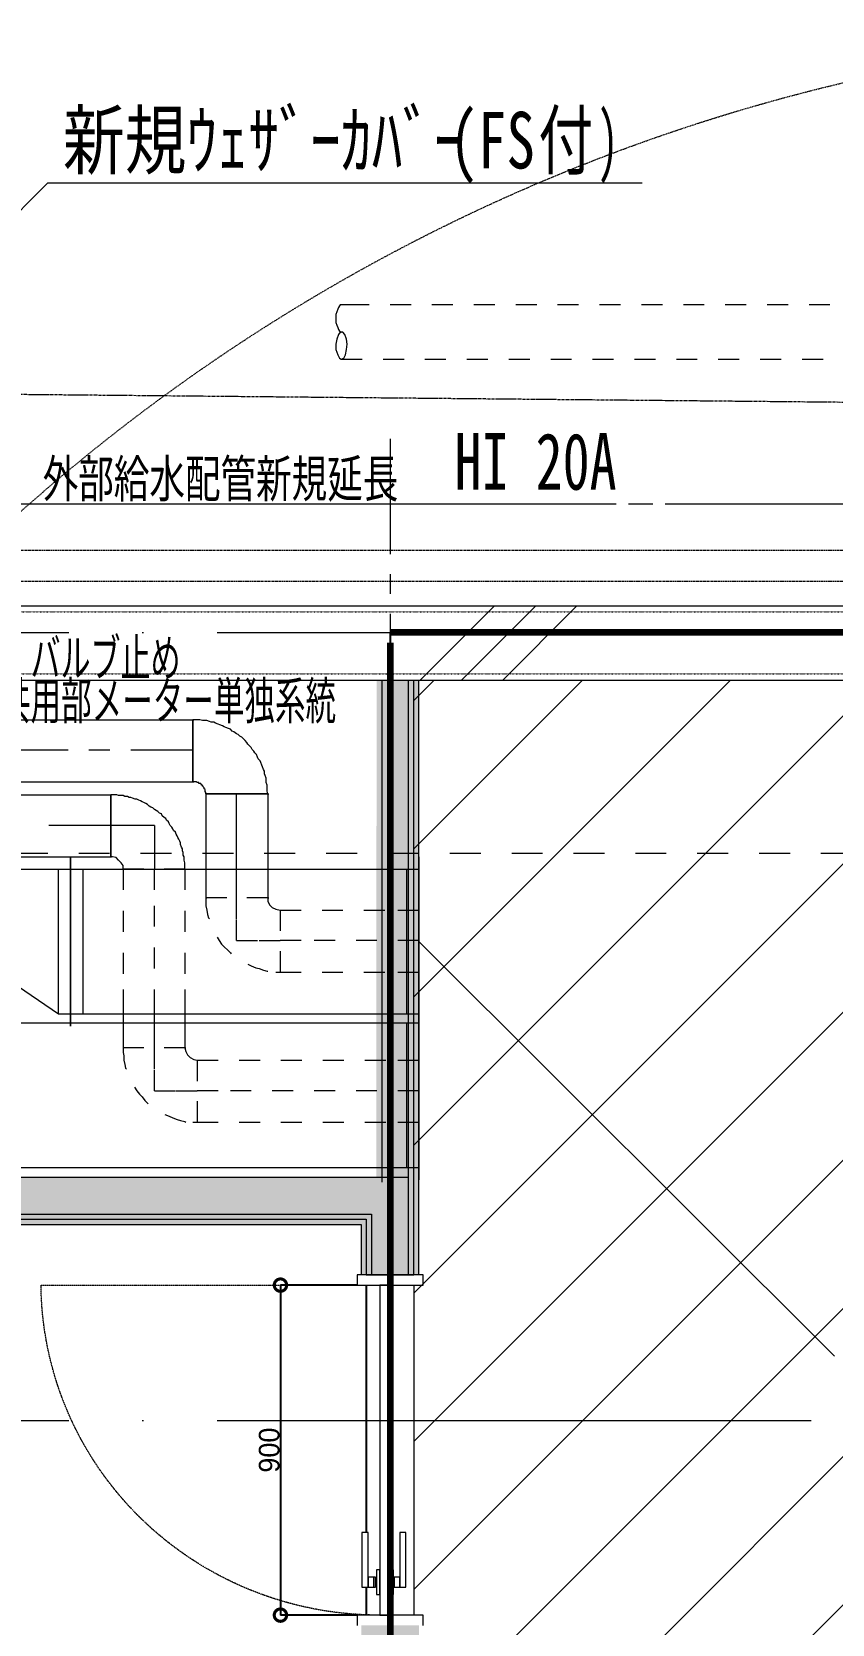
# Model space of a CAD drawing. Header units: millimetres. Extents: x 66582 to 239543, y 3715 to 66615.
# Drawn here: x 79594 to 81535, y 27182 to 31042 of the extents above; entities that cross this region are included whole.
import ezdxf

# ---------------------------------------------------------------- set-up
doc = ezdxf.new("R2010")
doc.units = ezdxf.units.MM
doc.set_wipeout_variables(frame=1)
for name, pattern in [('ACAD_ISO04W100', [30, 24, -3, 0, -3]), ('CENTER', [10.6, 7, -1.2, 1.2, -1.2]), ('DASHED1', [2.5, 1.25, -1.25]), ('ISO-10 一点短鎖線', [4.699, 3.048, -0.762, 0.127, -0.762]), ('VW-01 短破線', [2.116125, 1.058062, -1.058062]), ('ラインタイプ-11', [2.116537, 1.058463, -1.058075]), ('ラインタイプ-35', [1.058062, 0.352679, -0.705383])]:
    doc.linetypes.add(name, pattern=pattern)
doc.layers.get('Defpoints').update_dxf_attribs({"color": 252})
for name, color, linetype, lineweight in [('1-0通芯', 2, 'ACAD_ISO04W100', 5), ('1-1 躯体', 6, 'Continuous', 18), ('1-12 天伏図', 1, 'Continuous', 13), ('1-18 敷地境界線', 6, 'Continuous', 20), ('1-3 内装仕上', 7, 'Continuous', 15), ('1-4 金属建具類', 1, 'Continuous', 13), ('10-12 ハッチ', 50, 'Continuous', 13), ('2-0 通芯（内装用）', 1, 'CENTER', 5), ('2-6 ハッチ', 2, 'Continuous', 13), ('5-1 換気ダクト', 80, 'Continuous', 9), ('6-1 給水管', 170, 'Continuous', 13), ('6-4 排水管・通気管', 32, 'Continuous', 13), ('C-0 リースライン図', 11, 'Continuous', 30), ('C-7 排煙検証図', 181, 'Continuous', 13), ('非常照明_プロット', 7, 'Continuous', 5)]:
    doc.layers.add(name, color=color, linetype=linetype, lineweight=lineweight)
doc.layers.add('layer0', color=7, linetype='Continuous')
doc.styles.add('MS Gothic', font='MS Gothic.ttf', dxfattribs={"height": 1})
doc.styles.add('MSPゴシック', font='MS PGothic.ttf')
doc.dimstyles.new('YS20S', dxfattribs={"dimscale": 20, "dimtxt": 2.5, "dimasz": 3, "dimexe": 0, "dimexo": 0, "dimgap": 0.1, "dimtad": 1, "dimdec": 3, "dimdsep": 46, "dimlunit": 6, "dimtxsty": 'MSPゴシック', "dimblk": 'DOTSMALL', "dimcen": -3, "dimclrd": 4, "dimclre": 8, "dimclrt": 256, "dimaunit": 1, "dimazin": 0, "dimtfac": 1, "dimtdec": 3, "dimtmove": 2, "dimatfit": 3, "dimldrblk": 'DOTSMALL', "dimfxl": 6, "dimtolj": 1, "dimtzin": 0, "dimarcsym": 1})

# ---------------------------------------------------------------- blocks, each defined once
blk = doc.blocks.new('_DotSmall')
at = {"color": 0, "linetype": 'ByBlock', "const_width": 0.5}
blk.add_lwpolyline([(-0.0625, 0, 1), (0.0625, 0, 1)], format="xyb", close=True, dxfattribs=at)
blk = doc.blocks.new('*D26')
at = {"layer": 'Defpoints', "color": 8, "lineweight": -2, "ltscale": 80, "transparency": 16777216}
for p, q in [((80382.7, 28004.1), (80196.9, 28004.1)), ((80382.7, 27204.1), (80196.9, 27204.1))]:
    blk.add_line(p, q, dxfattribs=at)
at = {"layer": 'Defpoints', "color": 4, "lineweight": -2, "ltscale": 80, "transparency": 16777216}
blk.add_line((80196.9, 28004.1), (80196.9, 27204.1), dxfattribs=at)
at = {"layer": 'Defpoints', "color": 0, "ltscale": 80, "transparency": 16777216}
for p in [(80382.7, 28004.1), (80196.9, 27204.1), (80382.7, 27204.1)]:
    blk.add_point(p, dxfattribs=at)
at = {"layer": 'Defpoints', "color": 4, "lineweight": -2, "ltscale": 80, "transparency": 16777216, "xscale": 60, "yscale": 60, "zscale": 60}
for p, rotation in [((80196.9, 28004.1), 90), ((80196.9, 27204.1), 270)]:
    blk.add_blockref('_DotSmall', p, dxfattribs=dict(at, rotation=rotation))
at = {"layer": 'Defpoints', "ltscale": 80, "transparency": 16777216, "insert": (80169.9, 27604.1), "char_height": 50, "attachment_point": 5, "rotation": 90, "style": 'MSPゴシック'}
blk.add_mtext('\\A1;900', dxfattribs=at)
blk = doc.blocks.new('グループ-1760')
at = {"layer": '非常照明_プロット', "color": 94, "linetype": 'VW-01 短破線', "lineweight": 18, "true_color": 0x00aa00, "transparency": 33554687}
blk.add_circle((2864.1, 39887.7), 4600, dxfattribs=at)

msp = doc.modelspace()

# ---------------------------------------------------------------- hatches: boundary and pattern name
at = {"layer": '1-4 金属建具類'}
for points in [[(80422.4767, 27271.7101), (80427.4767, 27271.7101), (80427.4767, 27296.462), (80422.4767, 27296.462)], [(80468.4767, 27271.7101), (80473.4767, 27271.7101), (80473.4767, 27296.462), (80468.4767, 27296.462)]]:
    msp.add_hatch(color=256, dxfattribs=at).paths.add_polyline_path(points)
at = {"layer": '10-12 ハッチ', "true_color": 0xaaaaaa, "transparency": 33554687}
h = msp.add_hatch(dxfattribs=at)
h.set_pattern_fill('RC', color=253, scale=50, style=0, pattern_type=2)
h.set_pattern_definition([(45, (79104.3, 63394.6), (-707.107, 707.107), []), (45, (79204.3, 63394.6), (-707.107, 707.107), []), (45, (79304.3, 63394.6), (-707.107, 707.107), [])])
h.paths.add_polyline_path([(85182.6818, 29470.9572), (85857.6814, 29480.9571), (85857.6814, 29065.9574), (85872.6814, 29065.9574), (85872.6814, 29050.9574), (86022.6814, 29050.9574), (86022.6814, 29650.9572), (79274.6814, 29650.9572), (79274.6814, 29470.9572)])
h.paths.add_polyline_path([(85857.6814, 29060.9573), (85855.1816, 29050.9574), (85857.6814, 29050.9574)])
h.paths.add_polyline_path([(71247.2739, 29650.9572), (71247.2739, 25450.6727), (71269.117, 25450.6727), (71269.117, 24913.6906), (71247.2739, 24913.6906), (71247.2739, 23275.9572), (72567.6816, 23275.9572), (72567.6816, 22470.957), (72567.6818, 22470.957), (72747.6816, 22470.957), (72747.6816, 22543.4572), (73047.6816, 22543.4572), (73047.6814, 22543.4572), (73047.6814, 22708.4572), (73047.6816, 22708.4572), (72732.6816, 22708.4572), (72732.6816, 23760.9572), (73047.6816, 23760.9572), (73047.6814, 23760.9572), (73047.6814, 23910.9572), (73047.6816, 23910.9572), (72567.6816, 23910.9572), (72567.6816, 23425.9572), (71427.2739, 23425.9572), (71427.2739, 29470.9572), (72567.6818, 29470.9572), (72567.6818, 29050.9574), (73047.6814, 29050.9574), (73047.6814, 29050.9572), (73047.6814, 29470.9572), (77877.6818, 29470.9572), (77877.6818, 29050.9574), (78357.6814, 29050.9574), (78357.6814, 29470.9572), (78467.6814, 29470.9572), (78467.6814, 29650.9572)])
h.paths.add_polyline_path([(72607.6818, 29437.1109), (72607.6818, 29144.8035), (72607.6818, 29090.9574), (72661.5279, 29090.9574), (72953.8353, 29090.9574), (73007.6814, 29090.9574), (73007.6814, 29144.8035), (73007.6814, 29437.1109), (73007.6814, 29490.957), (72953.8353, 29490.957), (72661.5279, 29490.957), (72607.6818, 29490.957)], flags=16)
h.paths.add_polyline_path([(72623.0664, 29437.1109), (72623.0664, 29144.8035), (72623.0664, 29106.342), (72661.5279, 29106.342), (72953.8353, 29106.342), (72992.2968, 29106.342), (72992.2968, 29144.8035), (72992.2968, 29437.1109), (72992.2968, 29475.5724), (72953.8353, 29475.5724), (72661.5279, 29475.5724), (72623.0664, 29475.5724)], flags=0)
h.paths.add_polyline_path([(77917.6818, 29437.1109), (77917.6818, 29144.8035), (77917.6818, 29090.9574), (77971.5279, 29090.9574), (78263.8353, 29090.9574), (78317.6814, 29090.9574), (78317.6814, 29144.8035), (78317.6814, 29437.1109), (78317.6814, 29490.957), (78263.8353, 29490.957), (77971.5279, 29490.957), (77917.6818, 29490.957)], flags=16)
h.paths.add_polyline_path([(77933.0664, 29437.1109), (77933.0664, 29144.8035), (77933.0664, 29106.342), (77971.5279, 29106.342), (78263.8353, 29106.342), (78302.2968, 29106.342), (78302.2968, 29144.8035), (78302.2968, 29437.1109), (78302.2968, 29475.5724), (78263.8353, 29475.5724), (77971.5279, 29475.5724), (77933.0664, 29475.5724)], flags=0)
h.paths.add_polyline_path([(71269.117, 24913.6906), (71269.117, 25450.6727), (71247.2739, 25450.6727), (71247.2739, 24913.6906)])
h.paths.add_polyline_path([(73842.6816, 23760.9572), (77877.6818, 23760.9572), (77877.6818, 23910.9572), (73842.6816, 23910.9572)])
h.paths.add_polyline_path([(77877.6818, 23910.9572), (77877.6818, 23760.9572), (78357.6814, 23760.9572), (78357.6814, 23910.9572)])
h.paths.add_polyline_path([(78357.6814, 23910.9572), (78357.6814, 23760.9572), (78357.6814, 23745.9572), (84172.6816, 23745.9572), (84172.6816, 23545.9572), (85862.6816, 23545.9572), (85862.6816, 21990.9574), (85377.6818, 21990.9574), (85367.6816, 21990.9574), (85367.6816, 22765.9572), (85217.6816, 22765.9572), (85217.6816, 21855.9572), (86012.6816, 21855.9572), (86012.6816, 23725.9572), (84352.6816, 23725.9572), (84352.6816, 23925.9572), (78357.6814, 23925.9572)])
at = {"layer": '2-6 ハッチ', "linetype": 'Continuous', "true_color": 0xaaaaaa, "transparency": 33554687}
for points in [[(80428.9265, 28152.9576), (80430.1765, 29470.9574), (80520.1765, 29470.9574), (80520.1765, 28152.9576)], [(80442.0517, 28266.086), (80443.3017, 29470.9574), (80532.6767, 29470.9574), (80532.6767, 28266.086)]]:
    msp.add_hatch(color=253, dxfattribs=at).paths.add_polyline_path(points)
at = {"layer": '2-6 ハッチ', "linetype": 'Continuous', "true_color": 0x2465fb, "transparency": 33554687}
msp.add_hatch(color=150, dxfattribs=at).paths.add_polyline_path([(80532.6767, 28266.086), (78352.6814, 28266.086), (78352.6814, 28151.086), (80532.6767, 28151.086)])
h = msp.add_hatch(color=150, dxfattribs=at)
h.paths.add_polyline_path([(80532.6766, 28029.0862), (80532.6768, 28152.9576), (80392.6768, 28152.9576), (80392.6766, 28029.0862)])
h.paths.add_polyline_path([(80392.6767, 23925.9572), (80532.6767, 23925.9572), (80532.6767, 27179.0862), (80392.6767, 27179.0862)])
at = {"layer": '2-6 ハッチ', "linetype": 'Continuous', "true_color": 0xff7f7f, "transparency": 33554687}
h = msp.add_hatch(color=11, dxfattribs=at)
h.paths.add_polyline_path([(80520.1765, 28029.0862), (80520.1767, 28152.9576), (80405.1767, 28152.9576), (80405.1765, 28029.0862)])
h.paths.add_polyline_path([(80405.1765, 23925.9572), (80520.1765, 23925.9572), (80520.1765, 27179.0862), (80405.1765, 27179.0862)])

# ---------------------------------------------------------------- linework, layer by layer
at = {"layer": '1-0通芯', "ltscale": 60, "transparency": 33554687}
for p, q in [((69243.0049, 29585.9572), (90458.2195, 29585.9572)), ((69243.0049, 29585.9572), (90458.2195, 29585.9572)), ((80462.6767, 29585.9572), (80462.6767, 23835.9572)), ((80462.6767, 29585.9572), (80462.6767, 23835.9572)), ((69243.0049, 27675.9572), (90458.2195, 27675.9572)), ((69243.0049, 27675.9572), (90458.2195, 27675.9572))]:
    msp.add_line(p, q, dxfattribs=at)
at = {"layer": '1-1 躯体', "linetype": 'ラインタイプ-11', "transparency": 33554687}
for p, q in [((79399.8545, 29785.9572), (84893.8545, 29785.9572)), ((79399.8545, 29710.9572), (84893.8545, 29710.9572))]:
    msp.add_line(p, q, dxfattribs=at)
at = {"layer": '1-1 躯体'}
for p, q in [((79274.6814, 29650.9572), (86022.6814, 29650.9572)), ((79274.6814, 29470.9572), (85377.6818, 29470.9572)), ((77860.1818, 28266.086), (80507.6767, 28266.086))]:
    msp.add_line(p, q, dxfattribs=at)
at = {"layer": '1-1 躯体', "linetype": 'ラインタイプ-35'}
for p, q in [((79274.6814, 29635.9572), (86007.6814, 29635.9572)), ((79274.6814, 29485.9572), (85377.6818, 29485.9572))]:
    msp.add_line(p, q, dxfattribs=at)
at = {"layer": '1-12 天伏図', "linetype": 'DASHED1', "ltscale": 60, "transparency": 33554687}
msp.add_line((78357.6814, 29050.9572), (85377.6818, 29050.9572), dxfattribs=at)
at = {"layer": '1-3 内装仕上', "lineweight": 9, "ltscale": 80}
for p, q in [((80442.6767, 29470.9572), (80442.6767, 28254.04)), ((80507.6767, 28029.086), (80507.6767, 29470.9572)), ((80520.1767, 28029.086), (80520.1767, 29470.9572)), ((80532.6767, 28029.086), (80532.6767, 29470.9572)), ((78352.6814, 28151.086), (80392.6767, 28151.086)), ((78365.1814, 28163.586), (80405.1767, 28163.586)), ((78377.6814, 28176.086), (80417.6767, 28176.086)), ((80392.6767, 28151.086), (80392.6767, 28029.086)), ((80405.1767, 28163.586), (80405.1767, 28029.086)), ((80417.6767, 28176.086), (80417.6767, 28029.086))]:
    msp.add_line(p, q, dxfattribs=at)
at = {"layer": '1-4 金属建具類'}
for p, q in [((80542.6767, 28029.086), (80382.6767, 28029.086)), ((80382.6767, 28029.086), (80382.6767, 28004.086)), ((80405.1767, 28029.086), (80520.1767, 28029.086)), ((80405.1767, 28029.086), (80520.1767, 28029.086)), ((80542.6767, 28004.086), (80542.6767, 28029.086)), ((80382.6767, 28004.086), (80542.6767, 28004.086)), ((80405.1767, 27204.086), (80405.1767, 28004.086)), ((80405.1767, 27204.086), (80405.1767, 28004.086)), ((80462.6767, 28004.086), (80437.6767, 28004.086)), ((80437.6767, 28004.086), (80437.6767, 27204.086)), ((80462.6767, 28004.086), (80437.6767, 28004.086)), ((80437.6767, 28004.086), (80437.6767, 27204.086)), ((80462.6767, 27204.086), (80462.6767, 28004.086)), ((80462.6767, 27204.086), (80462.6767, 28004.086)), ((80520.1767, 28004.086), (80520.1767, 27204.086)), ((80520.1767, 28004.086), (80520.1767, 27204.086)), ((80542.6767, 27204.086), (80382.6767, 27204.086)), ((80382.6767, 27204.086), (80382.6767, 27179.086)), ((80437.6767, 27204.086), (80462.6767, 27204.086)), ((80437.6767, 27204.086), (80462.6767, 27204.086)), ((80542.6767, 27179.086), (80542.6767, 27204.086))]:
    msp.add_line(p, q, dxfattribs=at)
at = {"layer": '1-4 金属建具類', "linetype": 'ISO-10 一点短鎖線'}
msp.add_line((79616.3098, 28004.086), (80427.8206, 28004.086), dxfattribs=at)
msp.add_open_spline([(80436.4547, 27204.086), (80396.1638, 27204.0912), (80356.0665, 27207.9744), (80315.9702, 27211.8678), (80276.4525, 27219.6019), (80236.9369, 27227.3462), (80198.3795, 27238.8567), (80159.8251, 27250.3772), (80122.5992, 27265.5533), (80085.3773, 27280.739), (80049.8415, 27299.4346), (80014.3106, 27318.1393), (79980.8071, 27340.1743), (79947.3094, 27362.2179), (79916.1609, 27387.3801), (79885.019, 27412.5503), (79856.5254, 27440.5973), (79828.0392, 27468.6517), (79802.4749, 27499.3135), (79776.9187, 27529.9818), (79754.5299, 27562.9631), (79732.1499, 27595.9501), (79713.1523, 27630.9332), (79694.164, 27665.9211), (79678.7405, 27702.5692), (79663.3267, 27739.2211), (79651.6259, 27777.1812), (79639.9351, 27815.1442), (79632.0696, 27854.0506), (79624.2144, 27892.959), (79620.26, 27932.4372), (79616.6889, 27968.1835), (79616.347, 28004.086)], degree=2, knots=[0, 0, 0, 0.0625012799, 0.0625012799, 0.1250025111, 0.1250025111, 0.1875036469, 0.1875036469, 0.2500046438, 0.2500046438, 0.3125054638, 0.3125054638, 0.3750060751, 0.3750060751, 0.437506454, 0.437506454, 0.5000065855, 0.5000065855, 0.5625064639, 0.5625064639, 0.6250060933, 0.6250060933, 0.6875054876, 0.6875054876, 0.7500046696, 0.7500046696, 0.8125036707, 0.8125036707, 0.8750025293, 0.8750025293, 0.9375012897, 0.9375012897, 0.9940906152, 0.9940906152, 0.9940906152], dxfattribs=at)
at = {"layer": 'Defpoints'}
msp.add_lwpolyline([(80462.6767, 29585.9572), (80462.6767, 23835.9572), (84262.6816, 23835.9572), (84262.6816, 23635.9572), (85912.6816, 23635.9572), (85912.6816, 29585.9572)], close=True, dxfattribs=at)
msp.add_lwpolyline([(80405.1767, 28004.086), (80405.1767, 27204.086)], dxfattribs=at)

# ---------------------------------------------------------------- next in the draw order: wipeouts: each hides what was drawn before it
for points in [[(80394.6417, 27271.7101), (80409.6417, 27271.7101), (80409.6417, 27404.2101), (80394.6417, 27404.2101)], [(80429.6767, 27254.086), (80437.6767, 27254.086), (80437.6767, 27314.086), (80429.6767, 27314.086)], [(80462.6767, 27254.086), (80470.6767, 27254.086), (80470.6767, 27314.086), (80462.6767, 27314.086)]]:
    msp.add_wipeout(points).dxf.layer = '1-4 金属建具類'

# ---------------------------------------------------------------- next in the draw order: linework, layer by layer
at = {"layer": '1-4 金属建具類', "flags": 128}
for points in [[(80394.6417, 27271.7101), (80409.6417, 27271.7101), (80409.6417, 27404.2101), (80394.6417, 27404.2101)], [(80429.6767, 27254.086), (80437.6767, 27254.086), (80437.6767, 27314.086), (80429.6767, 27314.086)], [(80462.6767, 27254.086), (80470.6767, 27254.086), (80470.6767, 27314.086), (80462.6767, 27314.086)]]:
    msp.add_lwpolyline(points, close=True, dxfattribs=at)

# ---------------------------------------------------------------- next in the draw order: dimensions: what is measured, and where the dimension line sits
at = {"layer": 'Defpoints', "ltscale": 80}
dim = msp.add_linear_dim(base=(80196.9167, 27204.086), p1=(80382.6767, 28004.086), p2=(80382.6767, 27204.086), angle=270, text='900', dimstyle='YS20S', override={"dimpost": '\\X'}, dxfattribs=at)
dim.commit()
dim.dimension.update_dxf_attribs({"geometry": '*D26', "text_midpoint": (80169.9167, 27604.086)})

# ---------------------------------------------------------------- next in the draw order: wipeouts: each hides what was drawn before it
for points in [[(80486.3117, 27271.7101), (80501.3117, 27271.7101), (80501.3117, 27404.2101), (80486.3117, 27404.2101)], [(80409.6417, 27271.7101), (80427.4767, 27271.7101), (80427.4767, 27296.462), (80409.6417, 27296.462)]]:
    msp.add_wipeout(points).dxf.layer = '1-4 金属建具類'

# ---------------------------------------------------------------- next in the draw order: linework, layer by layer
at = {"layer": '1-4 金属建具類', "flags": 128}
for points in [[(80486.3117, 27271.7101), (80501.3117, 27271.7101), (80501.3117, 27404.2101), (80486.3117, 27404.2101)], [(80409.6417, 27271.7101), (80427.4767, 27271.7101), (80427.4767, 27296.462), (80409.6417, 27296.462)], [(80422.4767, 27271.7101), (80427.4767, 27271.7101), (80427.4767, 27296.462), (80422.4767, 27296.462)]]:
    msp.add_lwpolyline(points, close=True, dxfattribs=at)

# ---------------------------------------------------------------- next in the draw order: wipeouts: each hides what was drawn before it
msp.add_wipeout([(80468.4767, 27271.7101), (80486.3117, 27271.7101), (80486.3117, 27296.462), (80468.4767, 27296.462)]).dxf.layer = '1-4 金属建具類'

# ---------------------------------------------------------------- next in the draw order: linework, layer by layer
at = {"layer": '1-18 敷地境界線', "linetype": 'CENTER'}
msp.add_lwpolyline([(70777.2426, 30245.8759), (70814.2727, 19106.1739), (91059.5492, 19106.1739), (88019.4746, 30083.1335)], close=True, dxfattribs=at)
at = {"layer": '1-4 金属建具類', "flags": 128}
for points in [[(80468.4767, 27271.7101), (80486.3117, 27271.7101), (80486.3117, 27296.462), (80468.4767, 27296.462)], [(80468.4767, 27271.7101), (80473.4767, 27271.7101), (80473.4767, 27296.462), (80468.4767, 27296.462)]]:
    msp.add_lwpolyline(points, close=True, dxfattribs=at)
at = {"layer": '2-0 通芯（内装用）', "ltscale": 40}
msp.add_lwpolyline([(80462.6767, 30055.7056), (80462.6767, 22875.1679)], dxfattribs=at)

# ---------------------------------------------------------------- next in the draw order: block references
at = {"layer": '非常照明_プロット', "color": 7, "transparency": 33554687}
msp.add_blockref('グループ-1760', (79760.3185, -13445.3852), dxfattribs=at)

# ---------------------------------------------------------------- next in the draw order: hatches: boundary and pattern name
at = {"layer": 'C-7 排煙検証図', "transparency": 33554636}
h = msp.add_hatch(dxfattribs=at)
h.set_pattern_fill('ANSI31', color=220, scale=80)
h.set_pattern_definition([(45, (36904.27, 63394.58), (-179.6051, 179.6051), [])])
h.paths.add_polyline_path([(80520.1767, 23925.9572), (84352.6816, 23925.9572), (84352.6816, 23725.9572), (85977.6814, 23725.9572), (85977.6814, 29050.9574), (85377.6818, 29050.9574), (85377.6818, 29470.9572), (80520.1767, 29470.9572)])

# ---------------------------------------------------------------- next in the draw order: linework, layer by layer
at = {"layer": '5-1 換気ダクト', "color": 30, "linetype": 'Continuous', "lineweight": 20, "true_color": 0xff8000}
for p, q in [((79063.6649, 30107.1741), (79633.0482, 30676.558)), ((79633.0482, 30676.558), (81074.4982, 30676.558)), ((79262.6315, 29374.8082), (79984.4151, 29374.8082)), ((79990.7648, 29374.8082), (79984.4151, 29374.8082)), ((79984.4151, 29374.8082), (79986.5317, 29374.8082)), ((79984.4151, 29224.5245), (79984.4151, 29374.8082)), ((79984.4151, 29374.8082), (79984.4151, 29224.5245)), ((79997.1146, 29374.8082), (79990.7648, 29374.8082)), ((80001.3477, 29374.8082), (79997.1146, 29374.8082)), ((80007.6975, 29372.6905), (80001.3477, 29374.8082)), ((80014.0477, 29372.6905), (80007.6975, 29372.6905)), ((80018.2814, 29372.6905), (80014.0477, 29372.6905)), ((80024.6317, 29370.574), (80018.2814, 29372.6905)), ((80028.8643, 29368.4574), (80024.6317, 29370.574)), ((80035.2152, 29368.4574), (80028.8643, 29368.4574)), ((80039.4483, 29366.3408), (80035.2152, 29368.4574)), ((80045.7981, 29364.2242), (80039.4483, 29366.3408)), ((80050.0312, 29362.1076), (80045.7981, 29364.2242)), ((80056.3815, 29359.9911), (80050.0312, 29362.1076)), ((80060.6141, 29357.8745), (80056.3815, 29359.9911)), ((80064.8484, 29355.7579), (80060.6141, 29357.8745)), ((80071.1981, 29353.6413), (80064.8484, 29355.7579)), ((80075.4313, 29351.5247), (80071.1981, 29353.6413)), ((80079.6644, 29347.2905), (80075.4313, 29351.5247)), ((80083.8981, 29345.1739), (80079.6644, 29347.2905)), ((80090.2484, 29340.9408), (80083.8981, 29345.1739)), ((80094.4816, 29338.8242), (80090.2484, 29340.9408)), ((80098.7147, 29334.591), (80094.4816, 29338.8242)), ((80102.9479, 29332.4744), (80098.7147, 29334.591)), ((80107.181, 29328.2413), (80102.9479, 29332.4744)), ((80111.4153, 29324.0081), (80107.181, 29328.2413)), ((80115.6479, 29319.7739), (80111.4153, 29324.0081)), ((80117.765, 29315.5407), (80115.6479, 29319.7739)), ((80121.9982, 29311.3076), (80117.765, 29315.5407)), ((80126.2314, 29307.0744), (80121.9982, 29311.3076)), ((80128.3479, 29302.8412), (80126.2314, 29307.0744)), ((80132.5811, 29298.6081), (80128.3479, 29302.8412)), ((80134.6977, 29294.3738), (80132.5811, 29298.6081)), ((80138.9314, 29290.1418), (80134.6977, 29294.3738)), ((80141.0485, 29283.792), (80138.9314, 29290.1418)), ((80143.1651, 29279.5578), (80141.0485, 29283.792)), ((80147.3982, 29275.3246), (80143.1651, 29279.5578)), ((80149.5148, 29271.0915), (80147.3982, 29275.3246)), ((80151.6314, 29264.7406), (80149.5148, 29271.0915)), ((80153.748, 29260.5075), (80151.6314, 29264.7406)), ((80155.8646, 29254.1577), (80153.748, 29260.5075)), ((79376.9317, 29224.5245), (79984.4151, 29224.5245)), ((79986.5317, 29224.5245), (79984.4151, 29224.5245)), ((79984.4151, 29224.5245), (79986.5317, 29224.5245)), ((79988.6482, 29224.5245), (79986.5317, 29224.5245)), ((79986.5317, 29224.5245), (79986.5317, 29224.5245)), ((79990.7648, 29224.5245), (79988.6482, 29224.5245)), ((79988.6482, 29224.5245), (79988.6482, 29224.5245)), ((79992.8814, 29224.5245), (79990.7648, 29224.5245)), ((79990.7648, 29224.5245), (79990.7648, 29224.5245)), ((79990.7648, 29224.5245), (79990.7648, 29224.5245)), ((79994.998, 29222.408), (79992.8814, 29224.5245)), ((79992.8814, 29224.5245), (79992.8814, 29224.5245)), ((79997.1146, 29222.408), (79994.998, 29222.408)), ((79994.998, 29222.408), (79994.998, 29222.408)), ((79999.2317, 29222.408), (79997.1146, 29222.408)), ((79997.1146, 29222.408), (79997.1146, 29222.408)), ((79997.1146, 29222.408), (79997.1146, 29222.408)), ((79999.2317, 29220.2903), (79999.2317, 29222.408)), ((80157.9817, 29249.9246), (80155.8646, 29254.1577)), ((80157.9817, 29243.5748), (80157.9817, 29249.9246)), ((80160.0977, 29239.3406), (80157.9817, 29243.5748)), ((80162.2148, 29232.9909), (80160.0977, 29239.3406)), ((80162.2148, 29228.7577), (80162.2148, 29232.9909)), ((80162.2148, 29222.408), (80162.2148, 29228.7577)), ((80164.332, 29216.0582), (80162.2148, 29222.408)), ((80001.3477, 29220.2903), (79999.2317, 29220.2903)), ((80003.4648, 29220.2903), (80001.3477, 29220.2903)), ((80001.3477, 29220.2903), (80001.3477, 29220.2903)), ((80001.3477, 29220.2903), (80001.3477, 29220.2903)), ((80003.4648, 29218.1748), (80003.4648, 29220.2903)), ((80005.582, 29218.1748), (80003.4648, 29218.1748)), ((80003.4648, 29218.1748), (80003.4648, 29218.1748)), ((80005.582, 29216.0582), (80005.582, 29218.1748)), ((80007.6975, 29216.0582), (80005.582, 29216.0582)), ((80005.582, 29216.0582), (80005.582, 29216.0582)), ((80007.6975, 29213.9406), (80007.6975, 29216.0582)), ((80007.6975, 29216.0582), (80007.6975, 29216.0582)), ((80009.8146, 29213.9406), (80007.6975, 29213.9406)), ((80009.8146, 29211.824), (80009.8146, 29213.9406)), ((80009.8146, 29213.9406), (80009.8146, 29213.9406)), ((80011.9317, 29209.7074), (80009.8146, 29211.824)), ((80009.8146, 29211.824), (80009.8146, 29211.824)), ((80011.9317, 29207.5908), (80011.9317, 29209.7074)), ((80011.9317, 29209.7074), (80011.9317, 29209.7074)), ((80011.9317, 29209.7074), (80011.9317, 29209.7074)), ((80014.0477, 29205.4742), (80011.9317, 29207.5908)), ((80011.9317, 29207.5908), (80011.9317, 29207.5908)), ((80014.0477, 29203.3576), (80014.0477, 29205.4742)), ((80014.0477, 29205.4742), (80014.0477, 29205.4742)), ((80014.0477, 29205.4742), (80014.0477, 29205.4742)), ((80014.0477, 29201.2411), (80014.0477, 29203.3576)), ((80014.0477, 29203.3576), (80014.0477, 29203.3576)), ((80014.0477, 29199.1245), (80014.0477, 29201.2411)), ((80014.0477, 29201.2411), (80014.0477, 29201.2411)), ((80014.0477, 29201.2411), (80014.0477, 29201.2411)), ((80016.1649, 29199.1245), (80014.0477, 29199.1245)), ((80016.1649, 29197.0079), (80016.1649, 29199.1245)), ((80016.1649, 29194.8913), (80016.1649, 29197.0079)), ((80016.1649, 29197.0079), (80016.1649, 29197.0079)), ((80016.1649, 29194.8913), (80016.1649, 29194.8913)), ((80016.1649, 29194.8913), (80166.4475, 29194.8913)), ((80016.1649, 29194.8913), (80018.2814, 29194.8913)), ((80166.4475, 29194.8913), (80016.1649, 29194.8913)), ((80016.1649, 29194.8913), (80016.1649, 29042.4911)), ((80164.332, 29211.824), (80164.332, 29216.0582)), ((80164.332, 29205.4742), (80164.332, 29211.824)), ((80164.332, 29201.2411), (80164.332, 29205.4742)), ((80166.4475, 29194.8913), (80164.332, 29201.2411)), ((80166.4475, 29194.8913), (80168.5646, 29194.8913)), ((80166.4475, 29194.8913), (80166.4475, 29042.4911)), ((79688.082, 29012.8579), (79688.082, 29042.4911)), ((79688.082, 29042.4911), (79688.082, 29012.8579)), ((80532.6315, 29042.4911), (80532.6315, 29012.8579)), ((79510.2817, 29012.8579), (79658.4477, 29012.8579)), ((79658.4477, 29012.8579), (79688.082, 29012.8579)), ((79688.082, 28661.4915), (79688.082, 29012.8579)), ((79688.082, 29012.8579), (79688.082, 28661.4915)), ((79688.082, 29012.8579), (79717.7152, 29012.8579)), ((79717.7152, 29012.8579), (80502.9978, 29012.8579)), ((80502.9978, 29012.8579), (80532.6315, 29012.8579)), ((80532.6315, 29012.8579), (80532.6315, 28661.4915)), ((79510.2817, 28763.0906), (79658.4477, 28661.4915)), ((79658.4477, 28661.4915), (79688.082, 28661.4915)), ((79688.082, 28631.8572), (79688.082, 28661.4915)), ((79688.082, 28661.4915), (79688.082, 28631.8572)), ((79688.082, 28661.4915), (79717.7152, 28661.4915)), ((79717.7152, 28661.4915), (80502.9978, 28661.4915)), ((80502.9978, 28661.4915), (80532.6315, 28661.4915)), ((80532.6315, 28661.4915), (80532.6315, 28631.8572))]:
    msp.add_line(p, q, dxfattribs=at)
at = {"layer": '5-1 換気ダクト', "color": 92, "linetype": 'Continuous', "lineweight": 20, "true_color": 0x00c000}
for p, q in [((79406.5649, 29192.7747), (79785.4479, 29192.7747)), ((79789.6811, 29192.7747), (79785.4479, 29192.7747)), ((79785.4479, 29192.7747), (79787.565, 29192.7747)), ((79785.4479, 29042.4911), (79785.4479, 29192.7747)), ((79785.4479, 29192.7747), (79785.4479, 29042.4911)), ((79796.0308, 29192.7747), (79789.6811, 29192.7747)), ((79800.265, 29192.7747), (79796.0308, 29192.7747)), ((79804.4982, 29190.6582), (79800.265, 29192.7747)), ((79810.8479, 29190.6582), (79804.4982, 29190.6582)), ((79815.0811, 29190.6582), (79810.8479, 29190.6582)), ((79819.3148, 29188.5405), (79815.0811, 29190.6582)), ((79825.6651, 29188.5405), (79819.3148, 29188.5405)), ((79829.8982, 29186.4239), (79825.6651, 29188.5405)), ((79834.1314, 29186.4239), (79829.8982, 29186.4239)), ((79838.3646, 29184.3084), (79834.1314, 29186.4239)), ((79844.7148, 29182.1908), (79838.3646, 29184.3084)), ((79848.9475, 29182.1908), (79844.7148, 29182.1908)), ((79853.1817, 29180.0742), (79848.9475, 29182.1908)), ((79857.4149, 29177.9587), (79853.1817, 29180.0742)), ((79861.648, 29175.841), (79857.4149, 29177.9587)), ((79865.8817, 29173.7244), (79861.648, 29175.841)), ((79870.1143, 29171.6079), (79865.8817, 29173.7244)), ((79874.348, 29169.4913), (79870.1143, 29171.6079)), ((79878.5817, 29165.2581), (79874.348, 29169.4913)), ((79882.8149, 29163.1415), (79878.5817, 29165.2581)), ((79887.0481, 29161.0239), (79882.8149, 29163.1415)), ((79891.2812, 29156.7907), (79887.0481, 29161.0239)), ((79895.5144, 29154.6741), (79891.2812, 29156.7907)), ((79899.7486, 29152.5576), (79895.5144, 29154.6741)), ((79903.9812, 29148.3244), (79899.7486, 29152.5576)), ((79908.2144, 29146.2078), (79903.9812, 29148.3244)), ((79910.3315, 29141.9747), (79908.2144, 29146.2078)), ((79914.5647, 29137.7415), (79910.3315, 29141.9747)), ((79918.7984, 29135.6238), (79914.5647, 29137.7415)), ((79920.9144, 29131.3918), (79918.7984, 29135.6238)), ((79925.1481, 29127.1575), (79920.9144, 29131.3918)), ((79927.2647, 29122.9244), (79925.1481, 29127.1575)), ((79929.3818, 29118.6912), (79927.2647, 29122.9244)), ((79933.615, 29114.457), (79929.3818, 29118.6912)), ((79935.7316, 29110.2249), (79933.615, 29114.457)), ((79937.8481, 29105.9906), (79935.7316, 29110.2249)), ((79942.0813, 29101.7575), (79937.8481, 29105.9906)), ((79944.1979, 29097.5243), (79942.0813, 29101.7575)), ((79946.315, 29093.2912), (79944.1979, 29097.5243)), ((79948.4311, 29089.058), (79946.315, 29093.2912)), ((79950.5482, 29084.8248), (79948.4311, 29089.058)), ((79952.6653, 29080.5906), (79950.5482, 29084.8248)), ((79954.7808, 29076.3574), (79952.6653, 29080.5906)), ((79954.7808, 29072.1254), (79954.7808, 29076.3574)), ((79956.8979, 29065.7745), (79954.7808, 29072.1254)), ((79419.2644, 29042.4911), (79785.4479, 29042.4911)), ((79787.565, 29042.4911), (79785.4479, 29042.4911)), ((79785.4479, 29042.4911), (79785.4479, 29042.4911)), ((79785.4479, 29042.4911), (79785.4479, 29042.4911)), ((79785.4479, 29042.4911), (79785.4479, 29042.4911)), ((79785.4479, 29042.4911), (79785.4479, 29042.4911)), ((79785.4479, 29042.4911), (79785.4479, 29042.4911)), ((79785.4479, 29042.4911), (79785.4479, 29042.4911)), ((79785.4479, 29042.4911), (79785.4479, 29042.4911)), ((79785.4479, 29042.4911), (79785.4479, 29042.4911)), ((79785.4479, 29042.4911), (79785.4479, 29042.4911)), ((79785.4479, 29042.4911), (79785.4479, 29042.4911)), ((79785.4479, 29042.4911), (79785.4479, 29042.4911)), ((79785.4479, 29042.4911), (79787.565, 29042.4911)), ((79789.6811, 29042.4911), (79787.565, 29042.4911)), ((79787.565, 29042.4911), (79787.565, 29042.4911)), ((79787.565, 29042.4911), (79787.565, 29042.4911)), ((79787.565, 29042.4911), (79787.565, 29042.4911)), ((79787.565, 29042.4911), (79787.565, 29042.4911)), ((79787.565, 29042.4911), (79787.565, 29042.4911)), ((79787.565, 29042.4911), (79787.565, 29042.4911)), ((79787.565, 29042.4911), (79787.565, 29042.4911)), ((79787.565, 29042.4911), (79787.565, 29042.4911)), ((79787.565, 29042.4911), (79787.565, 29042.4911)), ((79787.565, 29042.4911), (79787.565, 29042.4911)), ((79787.565, 29042.4911), (79787.565, 29042.4911)), ((79787.565, 29042.4911), (79787.565, 29042.4911)), ((79787.565, 29042.4911), (79787.565, 29042.4911)), ((79787.565, 29042.4911), (79787.565, 29042.4911)), ((79787.565, 29042.4911), (79787.565, 29042.4911)), ((79787.565, 29042.4911), (79787.565, 29042.4911)), ((79787.565, 29042.4911), (79787.565, 29042.4911)), ((79787.565, 29042.4911), (79787.565, 29042.4911)), ((79787.565, 29042.4911), (79787.565, 29042.4911)), ((79789.6811, 29042.4911), (79789.6811, 29042.4911)), ((79789.6811, 29042.4911), (79789.6811, 29042.4911)), ((79789.6811, 29042.4911), (79789.6811, 29042.4911)), ((79789.6811, 29042.4911), (79789.6811, 29042.4911)), ((79789.6811, 29042.4911), (79789.6811, 29042.4911)), ((79789.6811, 29042.4911), (79789.6811, 29042.4911)), ((79789.6811, 29042.4911), (79789.6811, 29042.4911)), ((79789.6811, 29042.4911), (79789.6811, 29042.4911)), ((79789.6811, 29042.4911), (79789.6811, 29042.4911)), ((79789.6811, 29042.4911), (79789.6811, 29042.4911)), ((79789.6811, 29042.4911), (79789.6811, 29042.4911)), ((79789.6811, 29042.4911), (79789.6811, 29042.4911)), ((79789.6811, 29042.4911), (79789.6811, 29042.4911)), ((79789.6811, 29042.4911), (79789.6811, 29042.4911)), ((79789.6811, 29042.4911), (79789.6811, 29042.4911)), ((79789.6811, 29042.4911), (79789.6811, 29042.4911)), ((79789.6811, 29042.4911), (79789.6811, 29042.4911)), ((79789.6811, 29042.4911), (79789.6811, 29042.4911)), ((79789.6811, 29042.4911), (79789.6811, 29042.4911)), ((79959.015, 29061.5403), (79956.8979, 29065.7745)), ((79959.015, 29057.3082), (79959.015, 29061.5403)), ((79961.1311, 29053.074), (79959.015, 29057.3082)), ((79961.1311, 29046.7242), (79961.1311, 29053.074)), ((79963.2482, 29042.4911), (79961.1311, 29046.7242)), ((80532.6315, 28837.1741), (81540.1653, 27831.7575)), ((80532.6315, 28669.9578), (80532.6315, 28640.3246)), ((79070.0146, 28640.3246), (79647.8648, 28640.3246)), ((79688.082, 28640.3246), (79717.7152, 28640.3246)), ((79717.7152, 28640.3246), (80502.9978, 28640.3246)), ((80502.9978, 28640.3246), (80532.6315, 28640.3246)), ((80532.6315, 28640.3246), (80532.6315, 28288.9572)), ((79070.0146, 28288.9572), (80502.9978, 28288.9572)), ((80502.9978, 28288.9572), (80532.6315, 28288.9572)), ((80532.6315, 28288.9572), (80532.6315, 28259.324))]:
    msp.add_line(p, q, dxfattribs=at)
at = {"layer": '5-1 換気ダクト', "color": 92, "linetype": 'Continuous', "lineweight": 9, "true_color": 0x00c000}
for p, q in [((79785.4479, 29118.6912), (79635.1653, 29118.6912)), ((79891.2812, 29118.6912), (79785.4479, 29118.6912)), ((79891.2812, 29118.6912), (79891.2812, 29042.4911)), ((80502.9978, 28640.3246), (80502.9978, 28288.9572))]:
    msp.add_line(p, q, dxfattribs=at)
at = {"layer": '5-1 換気ダクト', "color": 92, "linetype": 'Continuous', "lineweight": 5, "true_color": 0x00c000}
for p, q in [((79798.1479, 29040.3745), (79789.6811, 29042.4911)), ((79804.4982, 29034.0247), (79798.1479, 29040.3745)), ((79810.8479, 29027.6739), (79804.4982, 29034.0247)), ((79891.2812, 29042.4911), (79891.2812, 29012.8579)), ((79963.2482, 29034.0247), (79963.2482, 29042.4911)), ((79965.3648, 29027.6739), (79963.2482, 29034.0247)), ((79815.0811, 29021.3242), (79810.8479, 29027.6739)), ((79815.0811, 29012.8579), (79815.0811, 29021.3242)), ((79815.0811, 29012.8579), (79865.8817, 29012.8579)), ((79815.0811, 29012.8579), (79817.1977, 29012.8579)), ((79865.8817, 29012.8579), (79815.0811, 29012.8579)), ((79815.0811, 29012.8579), (79815.0811, 28962.0578)), ((79891.2812, 28962.0578), (79891.2812, 29012.8579)), ((79914.5647, 29012.8579), (79965.3648, 29012.8579)), ((79965.3648, 29012.8579), (79914.5647, 29012.8579)), ((79965.3648, 29019.2087), (79965.3648, 29027.6739)), ((79965.3648, 29012.8579), (79965.3648, 29019.2087)), ((79965.3648, 29012.8579), (79967.4814, 29012.8579)), ((79965.3648, 29012.8579), (79965.3648, 28962.0578)), ((79891.2812, 28873.1582), (79891.2812, 28923.9572)), ((79815.0811, 28911.2577), (79815.0811, 28860.4587)), ((79965.3648, 28911.2577), (79965.3648, 28860.4587)), ((79815.0811, 28809.6575), (79815.0811, 28758.8574)), ((79891.2812, 28771.558), (79891.2812, 28822.3581)), ((79965.3648, 28809.6575), (79965.3648, 28758.8574)), ((79815.0811, 28720.7579), (79815.0811, 28669.9578)), ((79891.2812, 28669.9578), (79891.2812, 28720.7579)), ((79965.3648, 28720.7579), (79965.3648, 28669.9578)), ((79815.0811, 28669.9578), (79815.0811, 28631.8572)), ((79891.2812, 28631.8572), (79891.2812, 28669.9578)), ((79965.3648, 28669.9578), (79965.3648, 28631.8572)), ((79647.8648, 28640.3246), (79688.082, 28640.3246)), ((79815.0811, 28631.8572), (79815.0811, 28581.0582)), ((79815.0811, 28629.7406), (79815.0811, 28578.9406)), ((79891.2812, 28581.0582), (79891.2812, 28631.8572)), ((79891.2812, 28578.9406), (79891.2812, 28629.7406)), ((79965.3648, 28631.8572), (79965.3648, 28581.0582)), ((79965.3648, 28629.7406), (79965.3648, 28578.9406)), ((79815.0811, 28578.9406), (79815.0811, 28568.3577)), ((79815.0811, 28578.9406), (79817.1977, 28578.9406)), ((79865.8817, 28578.9406), (79815.0811, 28578.9406)), ((79865.8817, 28578.9406), (79815.0811, 28578.9406)), ((79815.0811, 28568.3577), (79817.1977, 28559.8913)), ((79891.2812, 28528.1416), (79891.2812, 28578.9406)), ((79965.3648, 28578.9406), (79914.5647, 28578.9406)), ((79965.3648, 28578.9406), (79914.5647, 28578.9406)), ((79965.3648, 28578.9406), (79967.4814, 28570.4742)), ((79965.3648, 28578.9406), (79967.4814, 28578.9406)), ((79967.4814, 28570.4742), (79971.7151, 28562.0079)), ((79817.1977, 28559.8913), (79817.1977, 28549.3084)), ((79817.1977, 28549.3084), (79819.3148, 28538.7245)), ((79819.3148, 28538.7245), (79821.4314, 28530.2581)), ((79821.4314, 28530.2581), (79823.5485, 28528.1416)), ((79971.7151, 28562.0079), (79978.0648, 28555.6582)), ((79978.0648, 28555.6582), (79986.5317, 28551.4239)), ((79986.5317, 28551.4239), (79994.998, 28549.3084)), ((79994.998, 28549.3084), (79994.998, 28498.5073)), ((79994.998, 28549.3084), (79997.1146, 28549.3084)), ((79994.998, 28549.3084), (79994.998, 28498.5073)), ((79994.998, 28549.3084), (80045.7981, 28549.3084)), ((80096.5981, 28549.3084), (80147.3982, 28549.3084)), ((80198.1983, 28549.3084), (80248.9984, 28549.3084)), ((80299.7985, 28549.3084), (80350.598, 28549.3084)), ((80401.3981, 28549.3084), (80452.1977, 28549.3084)), ((80481.8319, 28549.3084), (80532.6315, 28549.3084)), ((80532.6315, 28549.3084), (80532.6315, 28498.5073)), ((79891.2812, 28475.2249), (79891.2812, 28526.0239)), ((79842.5977, 28483.6912), (79848.9475, 28475.2249)), ((79848.9475, 28475.2249), (79855.2977, 28466.7575)), ((79855.2977, 28466.7575), (79861.648, 28460.4077)), ((79861.648, 28460.4077), (79867.9978, 28451.9414)), ((79867.9978, 28451.9414), (79874.348, 28445.5906)), ((79891.2812, 28475.2249), (79942.0813, 28475.2249)), ((79944.1979, 28475.2249), (79994.998, 28475.2249)), ((80045.7981, 28475.2249), (79994.998, 28475.2249)), ((79994.998, 28449.8248), (79994.998, 28399.0248)), ((79994.998, 28449.8248), (79994.998, 28399.0248)), ((80126.2314, 28475.2249), (80075.4313, 28475.2249)), ((80227.8315, 28475.2249), (80177.0314, 28475.2249)), ((80329.4317, 28475.2249), (80278.6311, 28475.2249)), ((80431.0308, 28475.2249), (80380.2312, 28475.2249)), ((80532.6315, 28475.2249), (80481.8319, 28475.2249)), ((80532.6315, 28449.8248), (80532.6315, 28399.0248)), ((79874.348, 28445.5906), (79876.4652, 28443.4751)), ((79916.6813, 28418.074), (79927.2647, 28413.8408)), ((79927.2647, 28413.8408), (79935.7316, 28409.6077)), ((79935.7316, 28409.6077), (79946.315, 28405.3745)), ((79946.315, 28405.3745), (79954.7808, 28403.2579)), ((79954.7808, 28403.2579), (79965.3648, 28401.1413)), ((79965.3648, 28401.1413), (79967.4814, 28399.0248)), ((79984.4151, 28399.0248), (79994.998, 28399.0248)), ((79994.998, 28399.0248), (79997.1146, 28399.0248)), ((79994.998, 28399.0248), (80045.7981, 28399.0248)), ((80096.5981, 28399.0248), (80147.3982, 28399.0248)), ((80198.1983, 28399.0248), (80248.9984, 28399.0248)), ((80299.7985, 28399.0248), (80350.598, 28399.0248)), ((80401.3981, 28399.0248), (80452.1977, 28399.0248)), ((80481.8319, 28399.0248), (80532.6315, 28399.0248))]:
    msp.add_line(p, q, dxfattribs=at)
at = {"layer": '5-1 換気ダクト', "color": 30, "linetype": 'Continuous', "lineweight": 5, "true_color": 0xff8000}
for p, q in [((80016.1649, 29042.4911), (80016.1649, 28991.691)), ((80166.4475, 29042.4911), (80166.4475, 28991.691)), ((80016.1649, 28993.8076), (80016.1649, 28943.0075)), ((80166.4475, 28993.8076), (80166.4475, 28943.0075)), ((80016.1649, 28943.0075), (80016.1649, 28932.4246)), ((80016.1649, 28943.0075), (80018.2814, 28943.0075)), ((80066.9644, 28943.0075), (80016.1649, 28943.0075)), ((80066.9644, 28943.0075), (80016.1649, 28943.0075)), ((80016.1649, 28932.4246), (80016.1649, 28923.9572)), ((80016.1649, 28923.9572), (80018.2814, 28913.3754)), ((80018.2814, 28913.3754), (80020.398, 28902.7903)), ((80166.4475, 28943.0075), (80115.6479, 28943.0075)), ((80166.4475, 28943.0075), (80115.6479, 28943.0075)), ((80166.4475, 28943.0075), (80166.4475, 28934.5412)), ((80166.4475, 28943.0075), (80168.5646, 28943.0075)), ((80166.4475, 28934.5412), (80170.6817, 28926.0748)), ((80170.6817, 28926.0748), (80177.0314, 28919.7251)), ((80177.0314, 28919.7251), (80185.4978, 28915.4909)), ((80185.4978, 28915.4909), (80196.0817, 28913.3754)), ((80196.0817, 28913.3754), (80196.0817, 28862.5742)), ((80196.0817, 28913.3754), (80198.1983, 28913.3754)), ((80196.0817, 28913.3754), (80196.0817, 28862.5742)), ((80196.0817, 28913.3754), (80246.8818, 28913.3754)), ((80297.6814, 28913.3754), (80348.4815, 28913.3754)), ((80399.281, 28913.3754), (80450.0811, 28913.3754)), ((80481.8319, 28913.3754), (80532.6315, 28913.3754)), ((80532.6315, 28913.3754), (80532.6315, 28862.5742)), ((80020.398, 28902.7903), (80022.5146, 28894.324)), ((80022.5146, 28894.324), (80024.6317, 28892.2074)), ((80043.6815, 28847.7581), (80047.9146, 28839.2907)), ((80047.9146, 28839.2907), (80054.2644, 28830.8244)), ((80054.2644, 28830.8244), (80060.6141, 28824.4747)), ((80060.6141, 28824.4747), (80069.0815, 28816.0073)), ((80069.0815, 28816.0073), (80075.4313, 28809.6575)), ((80075.4313, 28809.6575), (80077.5484, 28807.542)), ((80196.0817, 28813.8918), (80196.0817, 28763.0906)), ((80196.0817, 28813.8918), (80196.0817, 28763.0906)), ((80532.6315, 28813.8918), (80532.6315, 28763.0906)), ((80117.765, 28782.1409), (80126.2314, 28777.9077)), ((80126.2314, 28777.9077), (80136.8148, 28773.6746)), ((80136.8148, 28773.6746), (80145.2817, 28771.558)), ((80145.2817, 28771.558), (80155.8646, 28767.3248)), ((80155.8646, 28767.3248), (80164.332, 28765.2072)), ((80164.332, 28765.2072), (80166.4475, 28765.2072)), ((80185.4978, 28763.0906), (80196.0817, 28763.0906)), ((80196.0817, 28763.0906), (80198.1983, 28763.0906)), ((80196.0817, 28763.0906), (80246.8818, 28763.0906)), ((80297.6814, 28763.0906), (80348.4815, 28763.0906)), ((80399.281, 28763.0906), (80450.0811, 28763.0906)), ((80481.8319, 28763.0906), (80532.6315, 28763.0906))]:
    msp.add_line(p, q, dxfattribs=at)
at = {"layer": '5-1 換気ダクト', "color": 30, "linetype": 'Continuous', "lineweight": 9, "true_color": 0xff8000}
for p, q in [((79658.4477, 28661.4915), (79658.4477, 29012.8579)), ((79717.7152, 29012.8579), (79717.7152, 28661.4915)), ((80502.9978, 29012.8579), (80502.9978, 28661.4915))]:
    msp.add_line(p, q, dxfattribs=at)
at = {"layer": '6-1 給水管', "color": 132, "linetype": 'Continuous', "lineweight": 20, "true_color": 0x00c0c0}
for p, q in [((81010.9986, 29897.624), (79283.7984, 29897.624)), ((81099.8982, 29897.624), (81040.6318, 29897.624)), ((81984.6644, 29897.624), (81129.5303, 29897.624))]:
    msp.add_line(p, q, dxfattribs=at)
at = {"layer": '6-4 排水管・通気管', "color": 92, "linetype": 'Continuous', "lineweight": 9, "true_color": 0x00c000}
for p, q in [((80395.0484, 30380.2249), (80344.2478, 30380.2249)), ((80411.9816, 30380.2249), (80361.1815, 30380.2249)), ((80513.5817, 30380.2249), (80462.7816, 30380.2249)), ((80615.1814, 30380.2249), (80564.3818, 30380.2249)), ((80716.781, 30380.2249), (80665.9815, 30380.2249)), ((80818.3817, 30380.2249), (80767.5811, 30380.2249)), ((80919.9813, 30380.2249), (80869.1813, 30380.2249)), ((81021.5815, 30380.2249), (80970.7803, 30380.2249)), ((81123.1806, 30380.2249), (81072.3811, 30380.2249)), ((81224.7808, 30380.2249), (81173.9818, 30380.2249)), ((81326.3809, 30380.2249), (81275.5819, 30380.2249)), ((81427.9811, 30380.2249), (81377.1816, 30380.2249)), ((81529.5818, 30380.2249), (81478.7807, 30380.2249)), ((80344.2478, 30248.9915), (80395.0484, 30248.9915)), ((80445.8479, 30248.9915), (80496.648, 30248.9915)), ((80547.4481, 30248.9915), (80598.2482, 30248.9915)), ((80649.0477, 30248.9915), (80699.8484, 30248.9915)), ((80750.6479, 30248.9915), (80801.4474, 30248.9915)), ((80852.2486, 30248.9915), (80903.0482, 30248.9915)), ((80953.8482, 30248.9915), (81004.6478, 30248.9915)), ((81055.4473, 30248.9915), (81106.2485, 30248.9915)), ((81157.048, 30248.9915), (81207.8481, 30248.9915)), ((81258.6482, 30248.9915), (81309.4483, 30248.9915)), ((81360.2478, 30248.9915), (81411.0485, 30248.9915)), ((81461.8486, 30248.9915), (81512.6476, 30248.9915))]:
    msp.add_line(p, q, dxfattribs=at)
for points in [[(80344.2478, 30380.2249), (80342.1312, 30380.2249), (80340.0146, 30378.1083), (80337.898, 30373.8751), (80335.7809, 30369.642), (80333.6643, 30363.2911), (80331.5477, 30356.9414), (80331.5477, 30350.5917), (80331.5477, 30344.2419), (80331.5477, 30337.8911), (80333.6643, 30331.5414), (80335.7809, 30325.1916), (80337.898, 30320.9585), (80340.0146, 30316.7253), (80342.1312, 30314.6087), (80344.2478, 30314.6087)], [(80344.2478, 30248.9915), (80350.5975, 30251.1081), (80354.8312, 30259.5744), (80356.9478, 30272.2749), (80359.0644, 30284.9744), (80356.9478, 30297.675), (80352.7146, 30308.2579), (80348.4809, 30314.6076), (80342.1312, 30314.6076), (80337.898, 30308.2579), (80333.6643, 30297.675), (80331.5477, 30284.9744), (80331.5477, 30272.2749), (80335.7809, 30259.5744), (80340.0146, 30251.1081), (80344.2478, 30248.9915)]]:
    msp.add_lwpolyline(points, dxfattribs=at)
at = {"layer": 'C-0 リースライン図', "lineweight": 200}
msp.add_lwpolyline([(80462.6767, 29560.9572), (80462.6767, 23835.9572), (84262.6816, 23835.9572), (84262.6816, 23635.9572), (85912.6816, 23635.9572), (85912.6816, 29585.9572), (80462.6767, 29585.9572)], dxfattribs=at)
at = {"layer": 'layer0', "color": 253, "linetype": 'Continuous', "lineweight": 9, "true_color": 0xadb5bd}
for p, q in [((79681.7317, 29300.7247), (79531.4475, 29300.7247)), ((79783.3313, 29300.7247), (79732.5312, 29300.7247)), ((79984.4151, 29300.7247), (79834.1314, 29300.7247)), ((80090.2484, 29144.0912), (80090.2484, 29194.8913)), ((80090.2484, 29042.4911), (80090.2484, 29192.7747))]:
    msp.add_line(p, q, dxfattribs=at)
at = {"layer": 'layer0', "color": 253, "linetype": 'Continuous', "lineweight": 5, "true_color": 0xadb5bd}
for p, q in [((80090.2484, 28991.691), (80090.2484, 29042.4911)), ((80090.2484, 28943.0075), (80090.2484, 28993.8076)), ((80090.2484, 28892.2074), (80090.2484, 28943.0075)), ((80090.2484, 28839.2907), (80090.2484, 28890.0908)), ((80090.2484, 28839.2907), (80141.0485, 28839.2907)), ((80145.2817, 28839.2907), (80196.0817, 28839.2907)), ((80246.8818, 28839.2907), (80196.0817, 28839.2907)), ((80329.4317, 28839.2907), (80278.6311, 28839.2907)), ((80431.0308, 28839.2907), (80380.2312, 28839.2907)), ((80532.6315, 28839.2907), (80481.8319, 28839.2907))]:
    msp.add_line(p, q, dxfattribs=at)

# ---------------------------------------------------------------- next in the draw order: texts
at = {"layer": '5-1 換気ダクト', "color": 30, "linetype": 'Continuous', "true_color": 0xff8000, "style": 'MS Gothic'}
for s, height, width, p in [('新規ｳｪｻﾞｰｶﾊﾞｰ', 137.096418, 0.801311, (79669.2303, 30711.1881)), ('(FS', 137.09642, 0.741654, (80606.4836, 30711.1881)), ('付', 137.0964, 0.711999, (80822.3834, 30711.1881)), (')', 137.0964, 0.535365, (80966.3168, 30711.1881))]:
    msp.add_text(s, height=height, dxfattribs=dict(at, width=width)).set_placement(p)
at = {"layer": '6-1 給水管', "color": 132, "linetype": 'Continuous', "true_color": 0x00c0c0, "style": 'MS Gothic'}
for s, height, width, p in [('HI 20A', 137.09642, 0.702045, (80619.3295, 29932.4857)), ('外部給水配管新規延長', 90.3224, 0.699881, (79620.3837, 29913.8302)), ('バルブ止め', 90.3224, 0.59051, (79590.8178, 29479.5167)), ('※外部共用部メーター単独系統', 90.322396, 0.601377, (79294.5164, 29375.801))]:
    msp.add_text(s, height=height, dxfattribs=dict(at, width=width)).set_placement(p)

doc.saveas('drawing.dxf')
